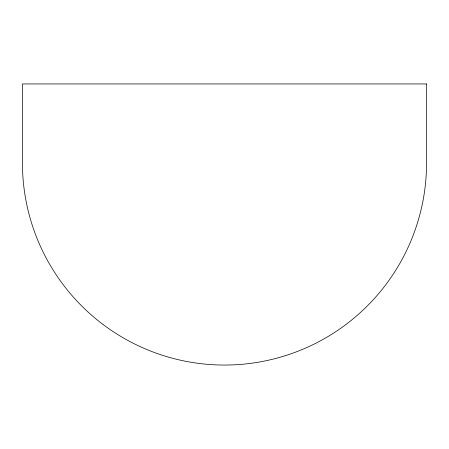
<?xml version="1.0" encoding="UTF-8"?>
<svg xmlns="http://www.w3.org/2000/svg" width="449" height="449" viewBox="0 0 449 449"><rect width="100%" height="100%" fill="white"/><g stroke="black" fill="none" stroke-linecap="round" stroke-linejoin="round"><path stroke-width="0.67" d="M426.55 83.946L22.45 83.946L22.45 163.004A202.05 202.05 0 0 0 224.5 365.054A202.05 202.05 0 0 0 426.55 163.004L426.55 83.946"/></g></svg>
